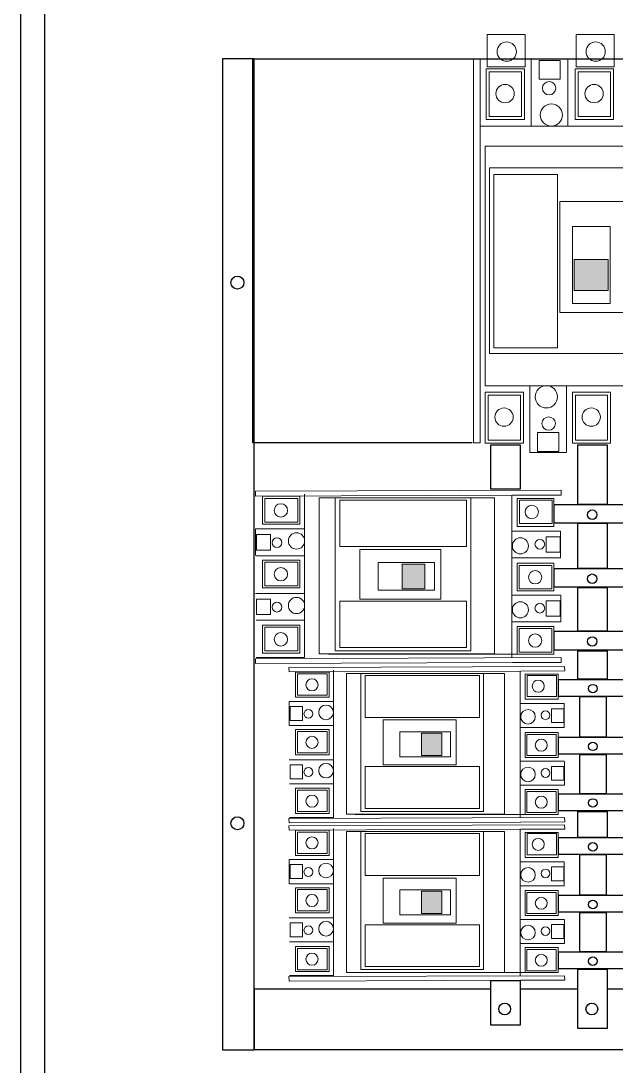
# Model space of a CAD drawing. Header units: inches. Extents: x 18739 to 22272, y 3658 to 7913.
# Drawn here: x 21197.29 to 21216.49, y 4867.96 to 4901.66 of the extents above; entities that cross this region are included whole.
import ezdxf

# ---------------------------------------------------------------- set-up
doc = ezdxf.new("R2010")
doc.units = ezdxf.units.IN
doc.header["$MEASUREMENT"] = 0
for name, color, linetype, lineweight in [('300-600AT', 7, 'Continuous', 13), ('CHASIS', 251, 'Continuous', 13), ('ENCLOSRURE', 7, 'Continuous', 20)]:
    doc.layers.add(name, color=color, linetype=linetype, lineweight=lineweight)

msp = doc.modelspace()

# ---------------------------------------------------------------- hatches: boundary and pattern name
at = {"layer": 'ENCLOSRURE'}
h = msp.add_hatch(color=3, dxfattribs=at)
h.dxf.hatch_style = 1
h.paths.add_polyline_path([(21216.23178, 4892.96455), (21216.23178, 4893.96388), (21215.13865, 4893.96388), (21215.13865, 4892.96455)])
h = msp.add_hatch(color=3, dxfattribs=at)
h.dxf.hatch_style = 1
h.paths.add_polyline_path([(21210.32305, 4884.1483), (21209.59202, 4884.1483), (21209.59202, 4883.34864), (21210.32305, 4883.34864)])
h = msp.add_hatch(color=3, dxfattribs=at)
h.dxf.hatch_style = 1
h.paths.add_polyline_path([(21210.8707, 4878.69478), (21210.21139, 4878.69478), (21210.21139, 4877.97358), (21210.8707, 4877.97358)])
h = msp.add_hatch(color=3, dxfattribs=at)
h.dxf.hatch_style = 1
h.paths.add_polyline_path([(21210.8707, 4873.59634), (21210.21139, 4873.59634), (21210.21139, 4872.87514), (21210.8707, 4872.87514)])

# ---------------------------------------------------------------- linework, layer by layer
at = {"color": 7}
for points in [[(21197.29193, 4916.1525), (21234.59875, 4916.1525), (21234.59875, 4859.99433), (21197.29193, 4859.99433)], [(21198.06717, 4915.23361), (21233.86543, 4915.23361), (21233.86543, 4860.8592), (21198.06717, 4860.8592)]]:
    msp.add_lwpolyline(points, close=True, dxfattribs=at)
at = {"color": 8}
for points in [[(21204.81215, 4900.43564), (21203.79587, 4900.43564), (21203.79587, 4868.48421), (21204.81215, 4868.48421)], [(21212.45334, 4887.99267), (21213.39907, 4887.99267), (21213.39907, 4886.55787), (21212.45334, 4886.55787)], [(21215.2568, 4887.99267), (21216.20254, 4887.99267), (21216.20254, 4886.07159), (21215.2568, 4886.07159)], [(21214.49816, 4886.06729), (21216.94715, 4886.06729), (21216.94715, 4885.46173), (21214.49816, 4885.46173)], [(21215.2568, 4885.46114), (21216.20254, 4885.46114), (21216.20254, 4884.00339), (21215.2568, 4884.00339)], [(21214.49816, 4884.00319), (21216.94715, 4884.00319), (21216.94715, 4883.39764), (21214.49816, 4883.39764)], [(21215.2568, 4883.38659), (21216.20254, 4883.38659), (21216.20254, 4881.98277), (21215.2568, 4881.98277)], [(21214.49816, 4881.98024), (21216.94715, 4881.98024), (21216.94715, 4881.37468), (21214.49816, 4881.37468)], [(21215.2568, 4881.34924), (21216.20254, 4881.34924), (21216.20254, 4880.43403), (21215.2568, 4880.43403)], [(21214.63618, 4880.42549), (21216.84489, 4880.42549), (21216.84489, 4879.87934), (21214.63618, 4879.87934)], [(21215.32039, 4879.87881), (21216.17333, 4879.87881), (21216.17333, 4878.56409), (21215.32039, 4878.56409)], [(21214.63618, 4878.56391), (21216.84489, 4878.56391), (21216.84489, 4878.01777), (21214.63618, 4878.01777)], [(21215.32039, 4878.0078), (21216.17333, 4878.0078), (21216.17333, 4876.74171), (21215.32039, 4876.74171)], [(21214.63618, 4876.73943), (21216.84489, 4876.73943), (21216.84489, 4876.19329), (21214.63618, 4876.19329)], [(21215.2568, 4876.16862), (21216.20254, 4876.16862), (21216.20254, 4875.32467), (21215.2568, 4875.32467)], [(21214.63618, 4875.32705), (21216.84489, 4875.32705), (21216.84489, 4874.78091), (21214.63618, 4874.78091)], [(21215.32039, 4874.78037), (21216.17333, 4874.78037), (21216.17333, 4873.46565), (21215.32039, 4873.46565)], [(21214.63618, 4873.46547), (21216.84489, 4873.46547), (21216.84489, 4872.91933), (21214.63618, 4872.91933)], [(21215.32039, 4872.90936), (21216.17333, 4872.90936), (21216.17333, 4871.64327), (21215.32039, 4871.64327)], [(21214.63618, 4871.64099), (21216.84489, 4871.64099), (21216.84489, 4871.09485), (21214.63618, 4871.09485)], [(21215.2568, 4871.08887), (21216.20254, 4871.08887), (21216.20254, 4869.16778), (21215.2568, 4869.16778)], [(21212.45334, 4870.71803), (21213.39907, 4870.71803), (21213.39907, 4869.28323), (21212.45334, 4869.28323)]]:
    msp.add_lwpolyline(points, close=True, dxfattribs=at)
for points in [[(21211.84964, 4888.05513), (21204.77007, 4888.05513), (21204.77007, 4900.43398), (21226.62698, 4900.43398), (21226.62698, 4888.05513), (21219.50787, 4888.05513)], [(21219.02917, 4870.45442), (21226.6356, 4870.45442), (21226.6356, 4868.48447), (21204.83246, 4868.48447), (21204.83246, 4870.45442), (21212.43372, 4870.45442)], [(21213.40561, 4870.45442), (21215.25101, 4870.45442)], [(21216.19681, 4870.45442), (21218.07635, 4870.45442)]]:
    msp.add_lwpolyline(points, dxfattribs=at)
for centre in [(21204.27777, 4893.22159), (21204.27777, 4875.78939)]:
    msp.add_circle(centre, 0.20907)
for centre, radius in [((21215.72201, 4885.73878), 0.15207), ((21215.72201, 4883.67469), 0.15207), ((21215.72201, 4881.65173), 0.15207), ((21215.73995, 4880.12921), 0.13715), ((21215.73995, 4878.26763), 0.13715), ((21215.73995, 4876.44316), 0.13715), ((21215.73995, 4875.03077), 0.13715), ((21215.73995, 4873.1692), 0.13715), ((21215.73995, 4871.34472), 0.13715), ((21212.89875, 4869.80007), 0.19034), ((21215.71053, 4869.80007), 0.19034)]:
    msp.add_circle(centre, radius, dxfattribs=at)
at = {"layer": '300-600AT'}
for p, q in [((21211.8966, 4888.05243, -2052.84846), (21211.8966, 4900.42605, -2052.84846)), ((21211.8966, 4900.42605, -2052.84846), (21212.1104, 4900.42605, -2052.84846)), ((21212.1103, 4898.26679, -2052.84846), (21212.1103, 4900.40781, -2052.84846)), ((21212.1103, 4898.26679, -2139.55398), (21212.1103, 4900.40781, -2139.55398)), ((21212.1103, 4898.26679, -2223.46199), (21212.1103, 4900.40781, -2223.46199)), ((21213.75472, 4900.40781, -2052.84846), (21213.75472, 4898.26679, -2052.84846)), ((21213.75472, 4900.40781, -2139.55398), (21213.75472, 4898.26679, -2139.55398)), ((21213.75472, 4900.40781, -2223.46199), (21213.75472, 4898.26679, -2223.46199)), ((21213.75819, 4900.42605, -2052.84846), (21214.93423, 4900.42605, -2052.84846)), ((21214.93423, 4900.42605, -2052.84846), (21214.93423, 4898.26679, -2052.84846)), ((21213.75472, 4898.26679, -2052.84846), (21212.1103, 4898.26679, -2052.84846)), ((21213.75472, 4898.26679, -2139.55398), (21212.1103, 4898.26679, -2139.55398)), ((21213.75472, 4898.26679, -2223.46199), (21212.1103, 4898.26679, -2223.46199)), ((21212.1103, 4898.26679, -2052.84846), (21212.1103, 4888.05243, -2052.84846)), ((21213.75472, 4898.26679, -2052.84846), (21219.30639, 4898.26679, -2052.84846)), ((21213.71136, 4887.73878, -2052.84846), (21213.71136, 4889.89805, -2052.84846)), ((21214.89086, 4887.75703, -2052.84846), (21214.89086, 4889.89805, -2052.84846)), ((21214.89086, 4887.75703, -2139.55398), (21214.89086, 4889.89805, -2139.55398)), ((21214.89086, 4887.75703, -2223.46199), (21214.89086, 4889.89805, -2223.46199)), ((21211.8966, 4888.05243, -2052.84846), (21212.1103, 4888.05243, -2052.84846)), ((21214.88739, 4887.73878, -2052.84846), (21213.71136, 4887.73878, -2052.84846)), ((21204.85624, 4886.4922, -1405.75264), (21214.71062, 4886.52762, -1405.75264)), ((21204.85624, 4886.49228, -1405.75264), (21204.85685, 4886.33588, -1405.75264)), ((21214.71549, 4886.5277, -1405.75264), (21214.7161, 4886.3713, -1405.75264)), ((21213.1499, 4886.36517, -1405.75264), (21204.8564, 4886.33588, -1405.75264)), ((21206.44433, 4882.33627, -1405.75264), (21206.44433, 4886.39745, -1405.75264)), ((21213.12335, 4882.3177, -1393.31256), (21213.12335, 4886.34294, -1393.31256)), ((21213.1499, 4886.36517, -1405.75264), (21214.7161, 4886.3713, -1405.75264)), ((21213.1499, 4886.36517, -1469.17993), (21214.7161, 4886.3713, -1469.17993)), ((21213.1499, 4886.36517, -1530.56078), (21214.7161, 4886.3713, -1530.56078)), ((21204.86477, 4884.41911, -1405.75264), (21204.86477, 4885.27941, -1405.75264)), ((21204.86477, 4885.27941, -1405.75264), (21206.44433, 4885.27941, -1405.75264)), ((21214.69745, 4885.20336, -1393.31256), (21213.1451, 4885.20336, -1393.31256)), ((21214.69745, 4885.20336, -1456.17856), (21213.1451, 4885.20336, -1456.17856)), ((21214.69745, 4885.20336, -1517.01622), (21213.1451, 4885.20336, -1517.01622)), ((21214.69745, 4885.20336, -1393.31256), (21214.69745, 4884.34815, -1393.31256)), ((21204.87812, 4884.41657, -1405.75264), (21206.44433, 4884.41657, -1405.75264)), ((21204.87812, 4884.41657, -1469.17993), (21206.44433, 4884.41657, -1469.17993)), ((21204.87812, 4884.41657, -1530.56078), (21206.44433, 4884.41657, -1530.56078)), ((21214.69745, 4884.34815, -1393.31256), (21213.1451, 4884.34815, -1393.31256)), ((21204.86477, 4883.19911, -1405.75264), (21206.44433, 4883.19911, -1405.75264)), ((21214.69745, 4883.14146, -1393.31256), (21213.1451, 4883.14146, -1393.31256)), ((21214.69745, 4883.14146, -1456.17856), (21213.1451, 4883.14146, -1456.17856)), ((21214.69745, 4883.14146, -1517.01622), (21213.1451, 4883.14146, -1517.01622)), ((21214.71068, 4883.13894, -1393.31256), (21214.71068, 4882.28626, -1393.31256)), ((21204.87812, 4882.33627, -1405.75264), (21206.44433, 4882.33627, -1405.75264)), ((21204.87812, 4882.33627, -1469.17993), (21206.44433, 4882.33627, -1469.17993)), ((21204.87812, 4882.33627, -1530.56078), (21206.44433, 4882.33627, -1530.56078)), ((21206.44433, 4882.33627, -1405.75264), (21206.44433, 4881.13333, -1405.75264)), ((21206.44433, 4882.33627, -1469.17993), (21206.44433, 4881.13333, -1469.17993)), ((21206.44433, 4882.33627, -1530.56078), (21206.44433, 4881.13333, -1530.56078)), ((21213.12335, 4882.3177, -1517.01622), (21213.12335, 4881.12541, -1517.01622)), ((21214.71068, 4882.28626, -1393.31256), (21213.1451, 4882.28626, -1393.31256)), ((21204.85624, 4881.09554, -1405.75264), (21214.71062, 4881.13096, -1405.75264)), ((21204.85624, 4881.09561, -1405.75264), (21204.85685, 4880.93922, -1405.75264)), ((21206.44433, 4881.13333, -1405.75264), (21204.87812, 4881.13333, -1405.75264)), ((21206.44433, 4881.13333, -1469.17993), (21204.87812, 4881.13333, -1469.17993)), ((21206.44433, 4881.13333, -1530.56078), (21204.87812, 4881.13333, -1530.56078)), ((21207.21902, 4881.2435, -975.2071), (21213.50081, 4881.2435, -975.2071)), ((21214.71549, 4881.13103, -1405.75264), (21214.7161, 4880.97464, -1405.75264)), ((21213.1499, 4880.9685, -1405.75264), (21204.8564, 4880.93922, -1405.75264)), ((21205.94026, 4880.80871, -1267.83004), (21214.82779, 4880.84066, -1267.83004)), ((21205.94026, 4880.80878, -1267.83004), (21205.94081, 4880.66773, -1267.83004)), ((21213.1499, 4880.9685, -1405.75264), (21214.7161, 4880.97464, -1405.75264)), ((21213.1499, 4880.9685, -1469.17993), (21214.7161, 4880.97464, -1469.17993)), ((21213.1499, 4880.9685, -1530.56078), (21214.7161, 4880.97464, -1530.56078)), ((21214.83218, 4880.84073, -1267.83004), (21214.83274, 4880.69968, -1267.83004)), ((21213.4202, 4880.69414, -1267.83004), (21205.9404, 4880.66773, -1267.83004)), ((21207.37253, 4877.06053, -1267.83004), (21207.37253, 4880.72326, -1267.83004)), ((21213.39625, 4877.04378, -1256.61049), (21213.39625, 4880.6741, -1256.61049)), ((21213.4202, 4880.69414, -1267.83004), (21214.83274, 4880.69968, -1267.83004)), ((21213.4202, 4880.69414, -1325.03429), (21214.83274, 4880.69968, -1325.03429)), ((21213.4202, 4880.69414, -1380.39287), (21214.83274, 4880.69968, -1380.39287)), ((21205.94795, 4878.93902, -1267.83004), (21205.94795, 4879.71491, -1267.83004)), ((21205.94795, 4879.71491, -1267.83004), (21207.37253, 4879.71491, -1267.83004)), ((21214.81591, 4879.64632, -1256.61049), (21213.41587, 4879.64632, -1256.61049)), ((21214.81591, 4879.64632, -1313.30852), (21213.41587, 4879.64632, -1313.30852)), ((21214.81591, 4879.64632, -1368.17721), (21213.41587, 4879.64632, -1368.17721)), ((21214.81591, 4879.64632, -1256.61049), (21214.81591, 4878.87502, -1256.61049)), ((21205.95999, 4878.93673, -1267.83004), (21207.37253, 4878.93673, -1267.83004)), ((21205.95999, 4878.93673, -1325.03429), (21207.37253, 4878.93673, -1325.03429)), ((21205.95999, 4878.93673, -1380.39287), (21207.37253, 4878.93673, -1380.39287)), ((21214.81591, 4878.87502, -1256.61049), (21213.41587, 4878.87502, -1256.61049)), ((21205.94795, 4877.83871, -1267.83004), (21207.37253, 4877.83871, -1267.83004)), ((21214.81591, 4877.78672, -1256.61049), (21213.41587, 4877.78672, -1256.61049)), ((21214.81591, 4877.78672, -1313.30852), (21213.41587, 4877.78672, -1313.30852)), ((21214.81591, 4877.78672, -1368.17721), (21213.41587, 4877.78672, -1368.17721)), ((21214.82784, 4877.78445, -1256.61049), (21214.82784, 4877.01543, -1256.61049)), ((21205.95999, 4877.06053, -1267.83004), (21207.37253, 4877.06053, -1267.83004)), ((21205.95999, 4877.06053, -1325.03429), (21207.37253, 4877.06053, -1325.03429)), ((21205.95999, 4877.06053, -1380.39287), (21207.37253, 4877.06053, -1380.39287)), ((21207.37253, 4877.06053, -1267.83004), (21207.37253, 4875.97562, -1267.83004)), ((21207.37253, 4877.06053, -1325.03429), (21207.37253, 4875.97562, -1325.03429)), ((21207.37253, 4877.06053, -1380.39287), (21207.37253, 4875.97562, -1380.39287)), ((21213.39625, 4877.04378, -1368.17721), (21213.39625, 4875.96847, -1368.17721)), ((21214.82784, 4877.01543, -1256.61049), (21213.41587, 4877.01543, -1256.61049)), ((21208.07122, 4876.07498, -879.52661), (21213.73668, 4876.07498, -879.52661)), ((21205.94026, 4875.94153, -1267.83004), (21214.82779, 4875.97347, -1267.83004)), ((21205.94026, 4875.9416, -1267.83004), (21205.94081, 4875.80055, -1267.83004)), ((21205.94026, 4875.71028, -1267.83004), (21214.82779, 4875.74222, -1267.83004)), ((21205.94026, 4875.71035, -1267.83004), (21205.94081, 4875.56929, -1267.83004)), ((21213.4202, 4875.82696, -1267.83004), (21205.9404, 4875.80055, -1267.83004)), ((21207.37253, 4875.97562, -1267.83004), (21205.95999, 4875.97562, -1267.83004)), ((21207.37253, 4875.97562, -1325.03429), (21205.95999, 4875.97562, -1325.03429)), ((21207.37253, 4875.97562, -1380.39287), (21205.95999, 4875.97562, -1380.39287)), ((21213.4202, 4875.82696, -1267.83004), (21214.83274, 4875.83249, -1267.83004)), ((21213.4202, 4875.82696, -1325.03429), (21214.83274, 4875.83249, -1325.03429)), ((21213.4202, 4875.82696, -1380.39287), (21214.83274, 4875.83249, -1380.39287)), ((21214.83218, 4875.97355, -1267.83004), (21214.83274, 4875.83249, -1267.83004)), ((21214.83218, 4875.74229, -1267.83004), (21214.83274, 4875.60124, -1267.83004)), ((21213.4202, 4875.5957, -1267.83004), (21205.9404, 4875.56929, -1267.83004)), ((21207.37253, 4871.96209, -1267.83004), (21207.37253, 4875.62482, -1267.83004)), ((21213.39625, 4871.94534, -1256.61049), (21213.39625, 4875.57566, -1256.61049)), ((21213.4202, 4875.5957, -1267.83004), (21214.83274, 4875.60124, -1267.83004)), ((21213.4202, 4875.5957, -1325.03429), (21214.83274, 4875.60124, -1325.03429)), ((21213.4202, 4875.5957, -1380.39287), (21214.83274, 4875.60124, -1380.39287)), ((21205.94795, 4873.84058, -1267.83004), (21205.94795, 4874.61647, -1267.83004)), ((21205.94795, 4874.61647, -1267.83004), (21207.37253, 4874.61647, -1267.83004)), ((21214.81591, 4874.54788, -1256.61049), (21213.41587, 4874.54788, -1256.61049)), ((21214.81591, 4874.54788, -1313.30852), (21213.41587, 4874.54788, -1313.30852)), ((21214.81591, 4874.54788, -1368.17721), (21213.41587, 4874.54788, -1368.17721)), ((21214.81591, 4874.54788, -1256.61049), (21214.81591, 4873.77658, -1256.61049)), ((21205.95999, 4873.83829, -1267.83004), (21207.37253, 4873.83829, -1267.83004)), ((21205.95999, 4873.83829, -1325.03429), (21207.37253, 4873.83829, -1325.03429)), ((21205.95999, 4873.83829, -1380.39287), (21207.37253, 4873.83829, -1380.39287)), ((21214.81591, 4873.77658, -1256.61049), (21213.41587, 4873.77658, -1256.61049)), ((21205.94795, 4872.74028, -1267.83004), (21207.37253, 4872.74028, -1267.83004)), ((21214.81591, 4872.68829, -1256.61049), (21213.41587, 4872.68829, -1256.61049)), ((21214.81591, 4872.68829, -1313.30852), (21213.41587, 4872.68829, -1313.30852)), ((21214.81591, 4872.68829, -1368.17721), (21213.41587, 4872.68829, -1368.17721)), ((21214.82784, 4872.68601, -1256.61049), (21214.82784, 4871.91699, -1256.61049)), ((21205.95999, 4871.96209, -1267.83004), (21207.37253, 4871.96209, -1267.83004)), ((21205.95999, 4871.96209, -1325.03429), (21207.37253, 4871.96209, -1325.03429)), ((21205.95999, 4871.96209, -1380.39287), (21207.37253, 4871.96209, -1380.39287)), ((21207.37253, 4871.96209, -1267.83004), (21207.37253, 4870.87718, -1267.83004)), ((21207.37253, 4871.96209, -1325.03429), (21207.37253, 4870.87718, -1325.03429)), ((21207.37253, 4871.96209, -1380.39287), (21207.37253, 4870.87718, -1380.39287)), ((21213.39625, 4871.94534, -1368.17721), (21213.39625, 4870.87003, -1368.17721)), ((21214.82784, 4871.91699, -1256.61049), (21213.41587, 4871.91699, -1256.61049)), ((21208.07122, 4870.97654, -879.52661), (21213.73668, 4870.97654, -879.52661)), ((21205.94026, 4870.84309, -1267.83004), (21214.82779, 4870.87504, -1267.83004)), ((21205.94026, 4870.84316, -1267.83004), (21205.94081, 4870.70211, -1267.83004)), ((21213.4202, 4870.72852, -1267.83004), (21205.9404, 4870.70211, -1267.83004)), ((21207.37253, 4870.87718, -1267.83004), (21205.95999, 4870.87718, -1267.83004)), ((21207.37253, 4870.87718, -1325.03429), (21205.95999, 4870.87718, -1325.03429)), ((21207.37253, 4870.87718, -1380.39287), (21205.95999, 4870.87718, -1380.39287)), ((21213.4202, 4870.72852, -1267.83004), (21214.83274, 4870.73405, -1267.83004)), ((21213.4202, 4870.72852, -1325.03429), (21214.83274, 4870.73405, -1325.03429)), ((21213.4202, 4870.72852, -1380.39287), (21214.83274, 4870.73405, -1380.39287)), ((21214.83218, 4870.87511, -1267.83004), (21214.83274, 4870.73405, -1267.83004))]:
    msp.add_line(p, q, dxfattribs=at)
for points, elevation in [([(21214.00504, 4900.38726), (21214.68907, 4900.38726), (21214.68907, 4899.77674), (21214.00504, 4899.77674)], -2052.84846), ([(21212.3043, 4900.11721), (21213.53695, 4900.11721), (21213.53695, 4898.47824), (21212.3043, 4898.47824)], -2052.84846), ([(21215.17508, 4900.11721), (21216.40773, 4900.11721), (21216.40773, 4898.47824), (21215.17508, 4898.47824)], -2052.84846), ([(21212.26952, 4897.62224), (21219.14733, 4897.62224), (21219.14733, 4889.89805), (21212.26952, 4889.89805)], -2052.84846), ([(21219.14733, 4896.91819), (21212.40465, 4896.91819), (21212.40465, 4890.93136), (21219.14733, 4890.93136)], -1304.16346), ([(21214.59829, 4896.70985), (21214.59829, 4891.12207), (21212.54999, 4891.12207), (21212.54999, 4896.70985)], -1304.16346), ([(21216.87499, 4892.25835), (21214.67698, 4892.25835), (21214.67698, 4895.83387), (21216.87499, 4895.83387)], -1311.75533), ([(21216.29756, 4892.54613), (21215.08208, 4892.54613), (21215.08208, 4895.02634), (21216.29756, 4895.02634)], -1311.75533), ([(21216.23178, 4892.96455), (21215.13865, 4892.96455), (21215.13865, 4893.96388), (21216.23178, 4893.96388)], -1311.75533), ([(21213.50217, 4888.04762), (21212.26952, 4888.04762), (21212.26952, 4889.6866), (21213.50217, 4889.6866)], -2052.84846), ([(21216.31429, 4888.04762), (21215.08164, 4888.04762), (21215.08164, 4889.6866), (21216.31429, 4889.6866)], -2052.84846), ([(21214.64055, 4887.77758), (21213.95652, 4887.77758), (21213.95652, 4888.3881), (21214.64055, 4888.3881)], -2052.84846), ([(21205.09069, 4885.43243), (21205.09069, 4886.33415), (21206.28965, 4886.33415), (21206.28965, 4885.43243)], -1405.75264), ([(21206.91583, 4881.24981), (21206.91583, 4886.2811), (21212.56627, 4886.2811), (21212.56627, 4881.24981)], -1405.75264), ([(21207.43086, 4886.2811), (21207.43086, 4881.34865), (21211.81038, 4881.34865), (21211.81038, 4886.2811)], -858.07051), ([(21207.58327, 4886.2108), (21211.67087, 4886.2108), (21211.67087, 4884.71242), (21207.58327, 4884.71242)], -858.07051), ([(21214.48675, 4886.25499), (21214.48675, 4885.36125), (21213.29841, 4885.36125), (21213.29841, 4886.25499)], -1393.31256), ([(21204.89315, 4884.59968), (21204.89315, 4885.10007), (21205.33976, 4885.10007), (21205.33976, 4884.59968)], -1405.75264), ([(21214.68255, 4885.02186), (21214.68255, 4884.5259), (21214.23989, 4884.5259), (21214.23989, 4885.02186)], -1393.31256), ([(21210.83965, 4884.61883), (21210.83965, 4883.01093), (21208.22407, 4883.01093), (21208.22407, 4884.61883)], -863.62416), ([(21205.09069, 4883.3753), (21205.09069, 4884.27701), (21206.28965, 4884.27701), (21206.28965, 4883.3753)], -1405.75264), ([(21210.62914, 4884.19642), (21210.62914, 4883.30727), (21208.8148, 4883.30727), (21208.8148, 4884.19642)], -863.62416), ([(21210.32305, 4884.1483), (21210.32305, 4883.34864), (21209.59202, 4883.34864), (21209.59202, 4884.1483)], -863.62416), ([(21214.48675, 4884.17352), (21214.48675, 4883.27979), (21213.29841, 4883.27979), (21213.29841, 4884.17352)], -1393.31256), ([(21204.89315, 4882.51938), (21204.89315, 4883.01977), (21205.33976, 4883.01977), (21205.33976, 4882.51938)], -1405.75264), ([(21207.58327, 4882.95336), (21211.67087, 4882.95336), (21211.67087, 4881.45498), (21207.58327, 4881.45498)], -858.07051), ([(21214.68255, 4882.95997), (21214.68255, 4882.46401), (21214.23989, 4882.46401), (21214.23989, 4882.95997)], -1393.31256), ([(21205.09069, 4881.27525), (21205.09069, 4882.17696), (21206.28965, 4882.17696), (21206.28965, 4881.27525)], -1405.75264), ([(21214.48675, 4882.13459), (21214.48675, 4881.24085), (21213.29841, 4881.24085), (21213.29841, 4882.13459)], -1393.31256), ([(21206.15171, 4879.85292), (21206.15171, 4880.66617), (21207.23303, 4880.66617), (21207.23303, 4879.85292)], -1267.83004), ([(21207.79777, 4876.08067), (21207.79777, 4880.61832), (21212.89383, 4880.61832), (21212.89383, 4876.08067)], -1267.83004), ([(21208.26227, 4880.61832), (21208.26227, 4876.16981), (21212.2121, 4876.16981), (21212.2121, 4880.61832)], -773.88264), ([(21208.39973, 4880.55492), (21212.08628, 4880.55492), (21212.08628, 4879.20355), (21208.39973, 4879.20355)], -773.88264), ([(21214.62589, 4880.59477), (21214.62589, 4879.78872), (21213.55414, 4879.78872), (21213.55414, 4880.59477)], -1256.61049), ([(21205.97355, 4879.10188), (21205.97355, 4879.55317), (21206.37634, 4879.55317), (21206.37634, 4879.10188)], -1267.83004), ([(21214.80247, 4879.48263), (21214.80247, 4879.03533), (21214.40325, 4879.03533), (21214.40325, 4879.48263)], -1256.61049), ([(21211.33662, 4879.11914), (21211.33662, 4877.66899), (21208.97766, 4877.66899), (21208.97766, 4879.11914)], -778.89141), ([(21206.15171, 4877.99762), (21206.15171, 4878.81086), (21207.23303, 4878.81086), (21207.23303, 4877.99762)], -1267.83004), ([(21211.14676, 4878.73818), (21211.14676, 4877.93626), (21209.51043, 4877.93626), (21209.51043, 4878.73818)], -778.89141), ([(21210.8707, 4878.69478), (21210.8707, 4877.97358), (21210.21139, 4877.97358), (21210.21139, 4878.69478)], -778.89141), ([(21214.62589, 4878.71753), (21214.62589, 4877.91148), (21213.55414, 4877.91148), (21213.55414, 4878.71753)], -1256.61049), ([(21205.97355, 4877.22568), (21205.97355, 4877.67697), (21206.37634, 4877.67697), (21206.37634, 4877.22568)], -1267.83004), ([(21208.39973, 4877.61708), (21212.08628, 4877.61708), (21212.08628, 4876.2657), (21208.39973, 4876.2657)], -773.88264), ([(21214.80247, 4877.62304), (21214.80247, 4877.17574), (21214.40325, 4877.17574), (21214.40325, 4877.62304)], -1256.61049), ([(21206.15171, 4876.10361), (21206.15171, 4876.91686), (21207.23303, 4876.91686), (21207.23303, 4876.10361)], -1267.83004), ([(21214.62589, 4876.87864), (21214.62589, 4876.07259), (21213.55414, 4876.07259), (21213.55414, 4876.87864)], -1256.61049), ([(21206.15171, 4874.75448), (21206.15171, 4875.56773), (21207.23303, 4875.56773), (21207.23303, 4874.75448)], -1267.83004), ([(21207.79777, 4870.98223), (21207.79777, 4875.51988), (21212.89383, 4875.51988), (21212.89383, 4870.98223)], -1267.83004), ([(21208.26227, 4875.51988), (21208.26227, 4871.07138), (21212.2121, 4871.07138), (21212.2121, 4875.51988)], -773.88264), ([(21208.39973, 4875.45648), (21212.08628, 4875.45648), (21212.08628, 4874.10511), (21208.39973, 4874.10511)], -773.88264), ([(21214.62589, 4875.49633), (21214.62589, 4874.69028), (21213.55414, 4874.69028), (21213.55414, 4875.49633)], -1256.61049), ([(21205.97355, 4874.00344), (21205.97355, 4874.45473), (21206.37634, 4874.45473), (21206.37634, 4874.00344)], -1267.83004), ([(21214.80247, 4874.3842), (21214.80247, 4873.9369), (21214.40325, 4873.9369), (21214.40325, 4874.3842)], -1256.61049), ([(21211.33662, 4874.0207), (21211.33662, 4872.57056), (21208.97766, 4872.57056), (21208.97766, 4874.0207)], -778.89141), ([(21206.15171, 4872.89918), (21206.15171, 4873.71242), (21207.23303, 4873.71242), (21207.23303, 4872.89918)], -1267.83004), ([(21211.14676, 4873.63974), (21211.14676, 4872.83782), (21209.51043, 4872.83782), (21209.51043, 4873.63974)], -778.89141), ([(21210.8707, 4873.59634), (21210.8707, 4872.87514), (21210.21139, 4872.87514), (21210.21139, 4873.59634)], -778.89141), ([(21214.62589, 4873.61909), (21214.62589, 4872.81304), (21213.55414, 4872.81304), (21213.55414, 4873.61909)], -1256.61049), ([(21205.97355, 4872.12724), (21205.97355, 4872.57853), (21206.37634, 4872.57853), (21206.37634, 4872.12724)], -1267.83004), ([(21208.39973, 4872.51864), (21212.08628, 4872.51864), (21212.08628, 4871.16727), (21208.39973, 4871.16727)], -773.88264), ([(21214.80247, 4872.5246), (21214.80247, 4872.0773), (21214.40325, 4872.0773), (21214.40325, 4872.5246)], -1256.61049), ([(21206.15171, 4871.00517), (21206.15171, 4871.81842), (21207.23303, 4871.81842), (21207.23303, 4871.00517)], -1267.83004), ([(21214.62589, 4871.7802), (21214.62589, 4870.97415), (21213.55414, 4870.97415), (21213.55414, 4871.7802)], -1256.61049)]:
    msp.add_lwpolyline(points, close=True, dxfattribs=dict(at, elevation=elevation))
for centre, radius in [((21214.32993, 4899.48853, -2052.84846), 0.21585), ((21214.40315, 4898.62546, -2052.84846), 0.35953), ((21214.40315, 4898.62546, -2137.76574), 0.35953), ((21214.24244, 4889.53938, -2052.84846), 0.35953), ((21214.24244, 4889.53938, -2137.76574), 0.35953), ((21214.31566, 4888.6763, -2052.84846), 0.21585), ((21206.18195, 4884.89091, -1405.75264), 0.263), ((21206.18195, 4884.89091, -1467.87179), 0.263), ((21205.55059, 4884.83735, -1405.75264), 0.1579), ((21213.40515, 4884.73321, -1393.31256), 0.26068), ((21213.40515, 4884.73321, -1454.88199), 0.26068), ((21214.03093, 4884.7863, -1393.31256), 0.1565), ((21205.55059, 4882.75705, -1405.75264), 0.1579), ((21206.18195, 4882.81061, -1405.75264), 0.263), ((21206.18195, 4882.81061, -1467.87179), 0.263), ((21213.40515, 4882.67132, -1393.31256), 0.26068), ((21213.40515, 4882.67132, -1454.88199), 0.26068), ((21214.03093, 4882.72441, -1393.31256), 0.1565), ((21206.56648, 4879.31622, -1267.83004), 0.14241), ((21207.1359, 4879.36453, -1267.83004), 0.2372), ((21207.1359, 4879.36453, -1323.85449), 0.2372), ((21213.65041, 4879.2223, -1256.61049), 0.2351), ((21213.65041, 4879.2223, -1312.13916), 0.2351), ((21214.21479, 4879.27018, -1256.61049), 0.14115), ((21207.1359, 4877.48833, -1267.83004), 0.2372), ((21207.1359, 4877.48833, -1323.85449), 0.2372), ((21206.56648, 4877.44002, -1267.83004), 0.14241), ((21213.65041, 4877.36271, -1256.61049), 0.2351), ((21213.65041, 4877.36271, -1312.13916), 0.2351), ((21214.21479, 4877.41059, -1256.61049), 0.14115), ((21206.56648, 4874.21778, -1267.83004), 0.14241), ((21207.1359, 4874.26609, -1267.83004), 0.2372), ((21207.1359, 4874.26609, -1323.85449), 0.2372), ((21213.65041, 4874.12387, -1256.61049), 0.2351), ((21213.65041, 4874.12387, -1312.13916), 0.2351), ((21214.21479, 4874.17175, -1256.61049), 0.14115), ((21206.56648, 4872.34158, -1267.83004), 0.14241), ((21207.1359, 4872.38989, -1267.83004), 0.2372), ((21207.1359, 4872.38989, -1323.85449), 0.2372), ((21213.65041, 4872.26427, -1256.61049), 0.2351), ((21213.65041, 4872.26427, -1312.13916), 0.2351), ((21214.21479, 4872.31215, -1256.61049), 0.14115)]:
    msp.add_circle(centre, radius, dxfattribs=at)
at = {"layer": 'CHASIS'}
for points, elevation in [([(21212.32798, 4900.1823), (21212.32798, 4901.21853), (21213.5578, 4901.21853), (21213.5578, 4900.1823)], -2052.84846), ([(21215.19876, 4900.1823), (21215.19876, 4901.21853), (21216.42858, 4901.21853), (21216.42858, 4900.1823)], -2052.84846), ([(21212.39933, 4900.02219), (21213.44192, 4900.02219), (21213.44192, 4898.57327), (21212.39933, 4898.57327)], -2052.84846), ([(21215.27011, 4900.02219), (21216.3127, 4900.02219), (21216.3127, 4898.57327), (21215.27011, 4898.57327)], -2052.84846), ([(21212.36455, 4889.59157), (21213.40714, 4889.59157), (21213.40714, 4888.14265), (21212.36455, 4888.14265)], -2052.84846), ([(21215.17667, 4889.59157), (21216.21927, 4889.59157), (21216.21927, 4888.14265), (21215.17667, 4888.14265)], -2052.84846), ([(21205.16021, 4885.50195), (21205.16021, 4886.26463), (21206.22013, 4886.26463), (21206.22013, 4885.50195)], -1405.75264), ([(21213.37642, 4885.45537), (21213.37642, 4886.2113), (21214.42696, 4886.2113), (21214.42696, 4885.45537)], -1393.31256), ([(21205.16021, 4883.44481), (21205.16021, 4884.2075), (21206.22013, 4884.2075), (21206.22013, 4883.44481)], -1405.75264), ([(21213.36731, 4883.34869), (21213.36731, 4884.10462), (21214.41785, 4884.10462), (21214.41785, 4883.34869)], -1393.31256), ([(21205.16021, 4881.34476), (21205.16021, 4882.10745), (21206.22013, 4882.10745), (21206.22013, 4881.34476)], -1405.75264), ([(21213.36731, 4881.30975), (21213.36731, 4882.06569), (21214.41785, 4882.06569), (21214.41785, 4881.30975)], -1393.31256), ([(21206.2144, 4879.91562), (21206.2144, 4880.60347), (21207.17033, 4880.60347), (21207.17033, 4879.91562)], -1267.83004), ([(21213.6245, 4879.8736), (21213.6245, 4880.55537), (21214.57197, 4880.55537), (21214.57197, 4879.8736)], -1256.61049), ([(21206.2144, 4878.06031), (21206.2144, 4878.74817), (21207.17033, 4878.74817), (21207.17033, 4878.06031)], -1267.83004), ([(21213.61628, 4877.97362), (21213.61628, 4878.65538), (21214.56375, 4878.65538), (21214.56375, 4877.97362)], -1256.61049), ([(21206.2144, 4876.1663), (21206.2144, 4876.85416), (21207.17033, 4876.85416), (21207.17033, 4876.1663)], -1267.83004), ([(21213.61628, 4876.13473), (21213.61628, 4876.8165), (21214.56375, 4876.8165), (21214.56375, 4876.13473)], -1256.61049), ([(21206.2144, 4874.81718), (21206.2144, 4875.50503), (21207.17033, 4875.50503), (21207.17033, 4874.81718)], -1267.83004), ([(21213.6245, 4874.77517), (21213.6245, 4875.45693), (21214.57197, 4875.45693), (21214.57197, 4874.77517)], -1256.61049), ([(21206.2144, 4872.96187), (21206.2144, 4873.64973), (21207.17033, 4873.64973), (21207.17033, 4872.96187)], -1267.83004), ([(21213.61628, 4872.87518), (21213.61628, 4873.55695), (21214.56375, 4873.55695), (21214.56375, 4872.87518)], -1256.61049), ([(21206.2144, 4871.06787), (21206.2144, 4871.75572), (21207.17033, 4871.75572), (21207.17033, 4871.06787)], -1267.83004), ([(21213.61628, 4871.03629), (21213.61628, 4871.71806), (21214.56375, 4871.71806), (21214.56375, 4871.03629)], -1256.61049)]:
    msp.add_lwpolyline(points, close=True, dxfattribs=dict(at, elevation=elevation))
for centre, radius in [((21212.96264, 4900.66851, -1391.16621), 0.31085), ((21215.83342, 4900.66851, -1391.16621), 0.31085), ((21212.91108, 4899.31422, -2052.84846), 0.29628), ((21212.91108, 4899.31422, -2141.91366), 0.29628), ((21212.91108, 4899.31422, -2227.34835), 0.29628), ((21215.78186, 4899.31422, -2052.84846), 0.29628), ((21215.78186, 4899.31422, -2141.91366), 0.29628), ((21215.78186, 4899.31422, -2227.34835), 0.29628), ((21212.8763, 4888.8836, -2052.84846), 0.29628), ((21212.8763, 4888.8836, -2141.91366), 0.29628), ((21212.8763, 4888.8836, -2227.34835), 0.29628), ((21215.68842, 4888.8836, -2052.84846), 0.29628), ((21215.68842, 4888.8836, -2141.91366), 0.29628), ((21215.68842, 4888.8836, -2227.34835), 0.29628), ((21205.6781, 4885.87631, -1405.75264), 0.21674), ((21205.6781, 4885.87631, -1470.9061), 0.21674), ((21205.6781, 4885.87631, -1533.40375), 0.21674), ((21213.76955, 4885.82641, -1393.31256), 0.21482), ((21213.76955, 4885.82641, -1457.88945), 0.21482), ((21213.76955, 4885.82641, -1519.83403), 0.21482), ((21205.6781, 4883.81917, -1405.75264), 0.21674), ((21205.6781, 4883.81917, -1470.9061), 0.21674), ((21205.6781, 4883.81917, -1533.40375), 0.21674), ((21213.88062, 4883.71973, -1393.31256), 0.21482), ((21213.88062, 4883.71973, -1457.88945), 0.21482), ((21213.88062, 4883.71973, -1519.83403), 0.21482), ((21205.6781, 4881.71912, -1405.75264), 0.21674), ((21205.6781, 4881.71912, -1470.9061), 0.21674), ((21205.6781, 4881.71912, -1533.40375), 0.21674), ((21213.88062, 4881.6808, -1393.31256), 0.21482), ((21213.88062, 4881.6808, -1457.88945), 0.21482), ((21213.88062, 4881.6808, -1519.83403), 0.21482), ((21206.68149, 4880.25325, -1267.83004), 0.19547), ((21206.68149, 4880.25325, -1326.5911), 0.19547), ((21206.68149, 4880.25325, -1382.95692), 0.19547), ((21213.97905, 4880.20825, -1256.61049), 0.19374), ((21213.97905, 4880.20825, -1314.85155), 0.19374), ((21213.97905, 4880.20825, -1370.71857), 0.19374), ((21206.68149, 4878.39794, -1267.83004), 0.19547), ((21206.68149, 4878.39794, -1326.5911), 0.19547), ((21206.68149, 4878.39794, -1382.95692), 0.19547), ((21214.07923, 4878.30826, -1256.61049), 0.19374), ((21214.07923, 4878.30826, -1314.85155), 0.19374), ((21214.07923, 4878.30826, -1370.71857), 0.19374), ((21206.68149, 4876.50393, -1267.83004), 0.19547), ((21206.68149, 4876.50393, -1326.5911), 0.19547), ((21206.68149, 4876.50393, -1382.95692), 0.19547), ((21214.07923, 4876.46937, -1256.61049), 0.19374), ((21214.07923, 4876.46937, -1314.85155), 0.19374), ((21214.07923, 4876.46937, -1370.71857), 0.19374), ((21206.68149, 4875.15481, -1267.83004), 0.19547), ((21206.68149, 4875.15481, -1326.5911), 0.19547), ((21206.68149, 4875.15481, -1382.95692), 0.19547), ((21213.97905, 4875.10981, -1256.61049), 0.19374), ((21213.97905, 4875.10981, -1314.85155), 0.19374), ((21213.97905, 4875.10981, -1370.71857), 0.19374), ((21206.68149, 4873.2995, -1267.83004), 0.19547), ((21206.68149, 4873.2995, -1326.5911), 0.19547), ((21206.68149, 4873.2995, -1382.95692), 0.19547), ((21214.07923, 4873.20982, -1256.61049), 0.19374), ((21214.07923, 4873.20982, -1314.85155), 0.19374), ((21214.07923, 4873.20982, -1370.71857), 0.19374), ((21206.68149, 4871.4055, -1267.83004), 0.19547), ((21206.68149, 4871.4055, -1326.5911), 0.19547), ((21206.68149, 4871.4055, -1382.95692), 0.19547), ((21214.07923, 4871.37093, -1256.61049), 0.19374), ((21214.07923, 4871.37093, -1314.85155), 0.19374), ((21214.07923, 4871.37093, -1370.71857), 0.19374)]:
    msp.add_circle(centre, radius, dxfattribs=at)

doc.saveas('drawing.dxf')
